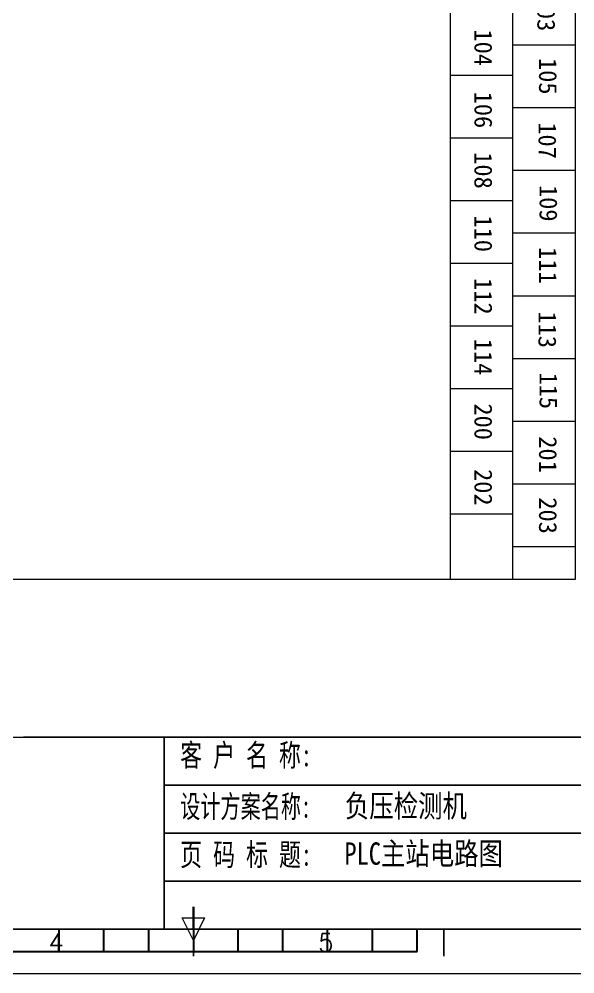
# Model space of a CAD drawing. Extents: x 2511 to 8703, y -745 to 3310.
# Drawn here: x 2937.5 to 2999.6, y -4.7 to 101.9 of the extents above; entities that cross this region are included whole.
import ezdxf
from ezdxf.enums import TextEntityAlignment as Align

# ---------------------------------------------------------------- set-up
doc = ezdxf.new("R2010")
doc.units = 0
doc.header["$MEASUREMENT"] = 0
doc.layers.add('AE_BOR', color=1, linetype='Continuous')
doc.layers.add('MISC', color=2, linetype='Continuous')
doc.styles.add('Standard0.67', font='', dxfattribs={"width": 0.67})
doc.styles.add('Standard_0.8', font='', dxfattribs={"width": 0.8})
doc.styles.add('WD', font='romans.shx', dxfattribs={"bigfont": 'gbcbig.shx'})
doc.styles.get('Standard0.67').set_extended_font_data('FangSong_GB2312')
doc.styles.get('Standard_0.8').set_extended_font_data('FangSong_GB2312')

# ---------------------------------------------------------------- blocks, each defined once
blk = doc.blocks.new('gb_a2_a')
blk.add_line((25, 10), (584, 10))
at = {"layer": 'AE_BOR', "color": 2, "lineweight": 30}
for p, q in [((304.5, 10), (304.5, 15)), ((304.5, 15), (304.5, 5)), ((274.5, 5), (274.5, 10)), ((284.5, 5), (284.5, 10)), ((294.5, 5), (294.5, 10)), ((304.5, 10), (304.5, 5)), ((314.5, 5), (314.5, 10)), ((324.5, 5), (324.5, 10)), ((334.5, 5), (334.5, 10)), ((344.5, 5), (344.5, 10)), ((354.5, 5), (354.5, 10)), ((254.5, 5), (354.5, 5))]:
    blk.add_line(p, q, dxfattribs=at)
at = {"layer": 'AE_BOR', "color": 1, "lineweight": 15}
for p, q in [((304.5, 7.5), (302, 12.5)), ((302, 12.5), (307, 12.5)), ((307, 12.5), (304.5, 7.5)), ((598.93, 0), (4.93, 0))]:
    blk.add_line(p, q, dxfattribs=at)
at = {"layer": 'AE_BOR'}
for p, q in [((304.5, 10), (304.5, 4)), ((360.5, 10), (360.5, 4))]:
    blk.add_line(p, q, dxfattribs=at)
at = {"layer": 'AE_BOR', "style": 'WD'}
for s, p in [('4', (273.82, 5)), ('5', (334.12, 5))]:
    blk.add_text(s, height=4, dxfattribs=at).set_placement(p, align=Align.CENTER)

msp = doc.modelspace()

# ---------------------------------------------------------------- linework, layer by layer
at = {"lineweight": 0}
for p, q in [((2985.69, 186.59), (2985.69, 39.26)), ((2992.69, 186.59), (2992.69, 39.26)), ((2992.7, 98.99), (2999.64, 98.99)), ((2992.69, 95.59), (2985.69, 95.59)), ((2992.7, 91.99), (2999.64, 91.99)), ((2992.69, 88.59), (2985.69, 88.59)), ((2992.7, 84.99), (2999.64, 84.99)), ((2992.69, 81.59), (2985.69, 81.59)), ((2992.7, 77.99), (2999.64, 77.99)), ((2992.69, 74.59), (2985.69, 74.59)), ((2992.7, 70.99), (2999.64, 70.99)), ((2992.69, 67.59), (2985.69, 67.59)), ((2992.7, 63.99), (2999.64, 63.99)), ((2992.69, 60.59), (2985.69, 60.59)), ((2992.7, 56.99), (2999.64, 56.99)), ((2992.69, 53.59), (2985.69, 53.59)), ((2992.7, 49.99), (2999.64, 49.99)), ((2992.69, 46.59), (2985.69, 46.59)), ((2992.7, 42.99), (2999.64, 42.99))]:
    msp.add_line(p, q, dxfattribs=at)
at = {"lineweight": 9, "ltscale": 0.1}
for p, q in [((2908.57, 21.7), (2938.03, 21.7)), ((2908.57, 0.25), (2938.03, 0.25))]:
    msp.add_line(p, q, dxfattribs=at)
at = {"color": 0, "ltscale": 2}
for p, q in [((2938.03, 21.7), (3096.76, 21.7)), ((2953.73, 21.7), (2953.73, 0.25))]:
    msp.add_line(p, q, dxfattribs=at)
for p, q in [((2953.73, 16.34), (2997.98, 16.34)), ((2997.98, 16.34), (3066.77, 16.34)), ((2953.73, 10.98), (2997.98, 10.98)), ((2997.98, 10.98), (3066.77, 10.98)), ((2953.73, 5.61), (2997.98, 5.61)), ((2997.98, 5.61), (3066.77, 5.61)), ((2938.03, 0.25), (2997.98, 0.25)), ((2938.03, 0.25), (2997.98, 0.25)), ((2997.98, 0.25), (3066.77, 0.25))]:
    msp.add_line(p, q)
at = {"lineweight": 0}
msp.add_lwpolyline([(2921.69, 186.59), (2999.69, 186.59), (2999.69, 39.3), (2921.69, 39.3)], close=True, dxfattribs=at)

# ---------------------------------------------------------------- block references
at = {"xscale": 0.5, "yscale": 0.5, "zscale": 0.5}
msp.add_blockref('gb_a2_a', (2804.76, -4.75), dxfattribs=at)

# ---------------------------------------------------------------- texts
at = {"lineweight": 0, "char_height": 2, "width": 1.9629, "attachment_point": 1, "rotation": 270}
for s, insert in [('{\\fSimSun|b0|i0|c134|p2;103}', (2997.45, 104.6)), ('{\\fSimSun|b0|i0|c134|p2;104}', (2990.42, 100.72)), ('{\\fSimSun|b0|i0|c134|p2;105}', (2997.64, 97.53)), ('{\\fSimSun|b0|i0|c134|p2;106}', (2990.42, 93.77)), ('{\\fSimSun|b0|i0|c134|p2;107}', (2997.58, 90.35)), ('{\\fSimSun|b0|i0|c134|p2;108}', (2990.42, 87.01)), ('{\\fSimSun|b0|i0|c134|p2;109}', (2997.7, 83.35)), ('{\\fSimSun|b0|i0|c134|p2;110}', (2990.42, 79.95)), ('{\\fSimSun|b0|i0|c134|p2;111}', (2997.64, 76.41)), ('{\\fSimSun|b0|i0|c134|p2;112}', (2990.42, 72.95)), ('{\\fSimSun|b0|i0|c134|p2;113}', (2997.58, 69.23)), ('{\\fSimSun|b0|i0|c134|p2;114}', (2990.42, 66.18)), ('{\\fSimSun|b0|i0|c134|p2;115}', (2997.7, 62.41)), ('{\\fSimSun|b0|i0|c134|p2;200}', (2990.42, 58.96)), ('{\\fSimSun|b0|i0|c134|p2;201}', (2997.64, 55.29)), ('{\\fSimSun|b0|i0|c134|p2;202}', (2990.42, 51.63)), ('{\\fSimSun|b0|i0|c134|p2;203}', (2997.64, 48.47))]:
    msp.add_mtext(s, dxfattribs=dict(at, insert=insert))
at = {"color": 0, "ltscale": 2, "char_height": 2.5, "attachment_point": 1}
for s, insert, width, style in [('{\\fSimSun|b0|i0|c134|p2;\\W0.72;客 户 名 称:}', (2955.53, 20.93), 16.2477, 'Standard0.67'), ('{\\fSimSun|b0|i0|c134|p2;\\W0.66;设计方案名称:}', (2955.53, 15.2), 15.1234, 'Standard0.67'), ('{\\fSimSun|b0|i0|c134|p2;负压检测机}', (2973.94, 15.26), 33.9078, 'Standard_0.8'), ('{\\fSimSun|b0|i0|c134|p2;\\W0.72;页 码 标 题:}', (2955.53, 9.83), 15.1234, 'Standard0.67')]:
    msp.add_mtext(s, dxfattribs=dict(at, insert=insert, width=width, style=style))
at = {"layer": 'MISC', "color": 0, "insert": (2973.89, 9.94), "char_height": 2.5, "width": 24.1794, "attachment_point": 1, "style": 'Standard_0.8'}
msp.add_mtext('PLC主站电路图', dxfattribs=at)

doc.saveas('drawing.dxf')
